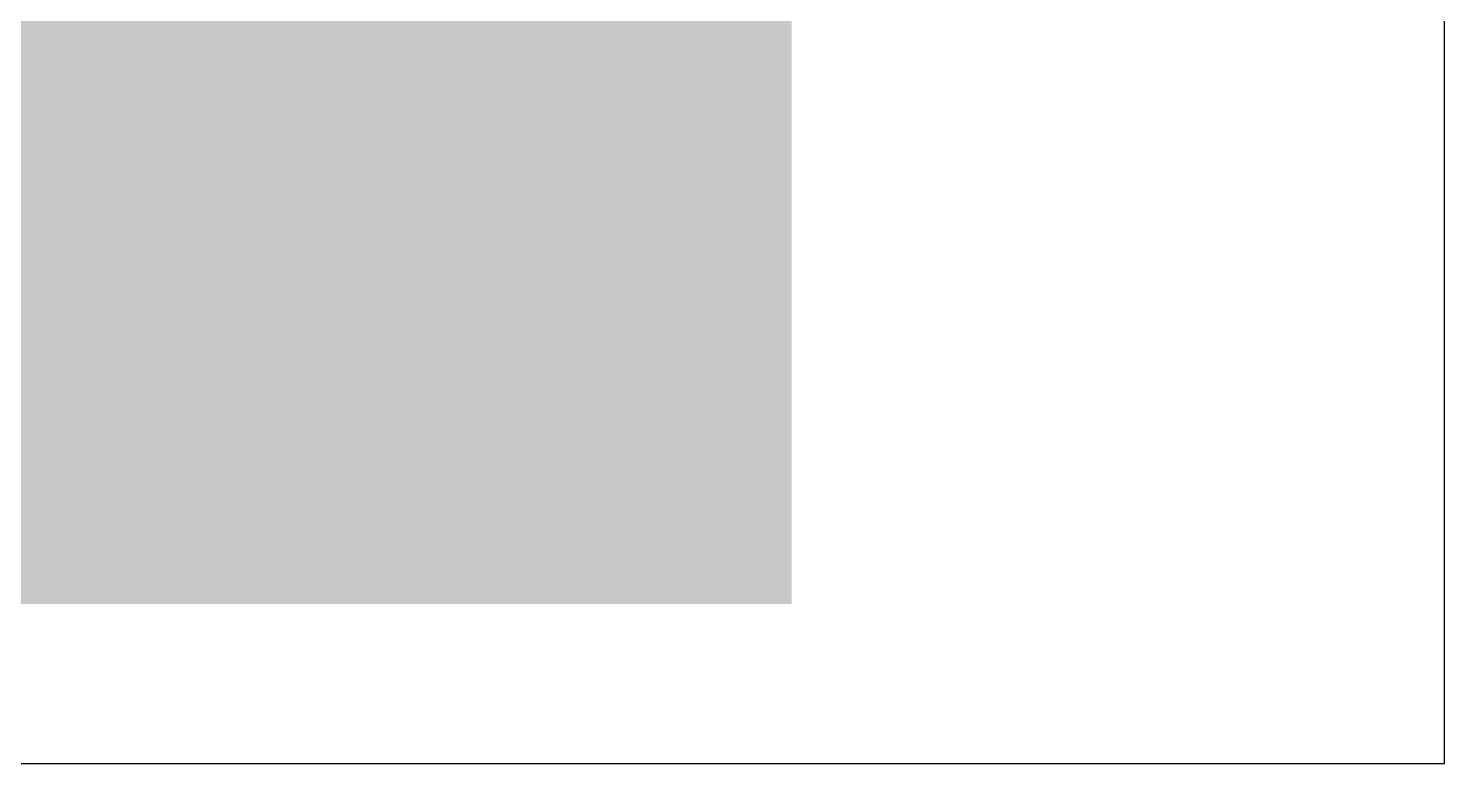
# Model space of a CAD drawing. Extents: x -975 to 21663, y -7650 to 8050.
# Drawn here: x 15271 to 19574, y -7650 to -5417 of the extents above; entities that cross this region are included whole.
import ezdxf

# ---------------------------------------------------------------- set-up
doc = ezdxf.new("R2010")
doc.units = 0
for name, color, linetype in [('boundary', 7, 'CONTINUOUS'), ('qrcode_black', 250, 'CONTINUOUS'), ('qrcode_white', 7, 'CONTINUOUS')]:
    doc.layers.add(name, color=color, linetype=linetype)

msp = doc.modelspace()

# ---------------------------------------------------------------- linework, layer by layer
at = {"layer": 'boundary'}
for p, q in [((19574, -7650), (19574, 8050)), ((11725, -7650), (19574, -7650))]:
    msp.add_line(p, q, dxfattribs=at)
at = {"layer": 'qrcode_black'}
for points in [[(15223.6, -5366.5), (15318.2, -5366.5), (15223.6, -5461.1), (15318.2, -5461.1)], [(15412.9, -5366.5), (15507.5, -5366.5), (15412.9, -5461.1), (15507.5, -5461.1)], [(15507.5, -5366.5), (15602.2, -5366.5), (15507.5, -5461.1), (15602.2, -5461.1)], [(15602.2, -5366.5), (15696.8, -5366.5), (15602.2, -5461.1), (15696.8, -5461.1)], [(15696.8, -5366.5), (15791.5, -5366.5), (15696.8, -5461.1), (15791.5, -5461.1)], [(15980.8, -5366.5), (16075.5, -5366.5), (15980.8, -5461.1), (16075.5, -5461.1)], [(16170.1, -5366.5), (16264.8, -5366.5), (16170.1, -5461.1), (16264.8, -5461.1)], [(16359.4, -5366.5), (16454.1, -5366.5), (16359.4, -5461.1), (16454.1, -5461.1)], [(16454.1, -5366.5), (16548.7, -5366.5), (16454.1, -5461.1), (16548.7, -5461.1)], [(16548.7, -5366.5), (16643.4, -5366.5), (16548.7, -5461.1), (16643.4, -5461.1)], [(16738, -5366.5), (16832.7, -5366.5), (16738, -5461.1), (16832.7, -5461.1)], [(16927.3, -5366.5), (17022, -5366.5), (16927.3, -5461.1), (17022, -5461.1)], [(17022, -5366.5), (17116.6, -5366.5), (17022, -5461.1), (17116.6, -5461.1)], [(15223.6, -5461.1), (15318.2, -5461.1), (15223.6, -5555.8), (15318.2, -5555.8)], [(15507.5, -5461.1), (15602.2, -5461.1), (15507.5, -5555.8), (15602.2, -5555.8)], [(15602.2, -5461.1), (15696.8, -5461.1), (15602.2, -5555.8), (15696.8, -5555.8)], [(15696.8, -5461.1), (15791.5, -5461.1), (15696.8, -5555.8), (15791.5, -5555.8)], [(15791.5, -5461.1), (15886.1, -5461.1), (15791.5, -5555.8), (15886.1, -5555.8)], [(15886.1, -5461.1), (15980.8, -5461.1), (15886.1, -5555.8), (15980.8, -5555.8)], [(15980.8, -5461.1), (16075.5, -5461.1), (15980.8, -5555.8), (16075.5, -5555.8)], [(16359.4, -5461.1), (16454.1, -5461.1), (16359.4, -5555.8), (16454.1, -5555.8)], [(16454.1, -5461.1), (16548.7, -5461.1), (16454.1, -5555.8), (16548.7, -5555.8)], [(16738, -5461.1), (16832.7, -5461.1), (16738, -5555.8), (16832.7, -5555.8)], [(16832.7, -5461.1), (16927.3, -5461.1), (16832.7, -5555.8), (16927.3, -5555.8)], [(16927.3, -5461.1), (17022, -5461.1), (16927.3, -5555.8), (17022, -5555.8)], [(15318.2, -5555.8), (15412.9, -5555.8), (15318.2, -5650.5), (15412.9, -5650.5)], [(15412.9, -5555.8), (15507.5, -5555.8), (15412.9, -5650.5), (15507.5, -5650.5)], [(15507.5, -5555.8), (15602.2, -5555.8), (15507.5, -5650.5), (15602.2, -5650.5)], [(15602.2, -5555.8), (15696.8, -5555.8), (15602.2, -5650.5), (15696.8, -5650.5)], [(15886.1, -5555.8), (15980.8, -5555.8), (15886.1, -5650.5), (15980.8, -5650.5)], [(15980.8, -5555.8), (16075.5, -5555.8), (15980.8, -5650.5), (16075.5, -5650.5)], [(16075.5, -5555.8), (16170.1, -5555.8), (16075.5, -5650.5), (16170.1, -5650.5)], [(16170.1, -5555.8), (16264.8, -5555.8), (16170.1, -5650.5), (16264.8, -5650.5)], [(16264.8, -5555.8), (16359.4, -5555.8), (16264.8, -5650.5), (16359.4, -5650.5)], [(16359.4, -5555.8), (16454.1, -5555.8), (16359.4, -5650.5), (16454.1, -5650.5)], [(16832.7, -5555.8), (16927.3, -5555.8), (16832.7, -5650.5), (16927.3, -5650.5)], [(15318.2, -5650.5), (15412.9, -5650.5), (15318.2, -5745.1), (15412.9, -5745.1)], [(15507.5, -5650.5), (15602.2, -5650.5), (15507.5, -5745.1), (15602.2, -5745.1)], [(15696.8, -5650.5), (15791.5, -5650.5), (15696.8, -5745.1), (15791.5, -5745.1)], [(15791.5, -5650.5), (15886.1, -5650.5), (15791.5, -5745.1), (15886.1, -5745.1)], [(16075.5, -5650.5), (16170.1, -5650.5), (16075.5, -5745.1), (16170.1, -5745.1)], [(16454.1, -5650.5), (16548.7, -5650.5), (16454.1, -5745.1), (16548.7, -5745.1)], [(16548.7, -5650.5), (16643.4, -5650.5), (16548.7, -5745.1), (16643.4, -5745.1)], [(16832.7, -5650.5), (16927.3, -5650.5), (16832.7, -5745.1), (16927.3, -5745.1)], [(16927.3, -5650.5), (17022, -5650.5), (16927.3, -5745.1), (17022, -5745.1)], [(17116.6, -5650.5), (17211.3, -5650.5), (17116.6, -5745.1), (17211.3, -5745.1)], [(15223.6, -5745.1), (15318.2, -5745.1), (15223.6, -5839.8), (15318.2, -5839.8)], [(15507.5, -5745.1), (15602.2, -5745.1), (15507.5, -5839.8), (15602.2, -5839.8)], [(15602.2, -5745.1), (15696.8, -5745.1), (15602.2, -5839.8), (15696.8, -5839.8)], [(15791.5, -5745.1), (15886.1, -5745.1), (15791.5, -5839.8), (15886.1, -5839.8)], [(15980.8, -5745.1), (16075.5, -5745.1), (15980.8, -5839.8), (16075.5, -5839.8)], [(16075.5, -5745.1), (16170.1, -5745.1), (16075.5, -5839.8), (16170.1, -5839.8)], [(16454.1, -5745.1), (16548.7, -5745.1), (16454.1, -5839.8), (16548.7, -5839.8)], [(16643.4, -5745.1), (16738, -5745.1), (16643.4, -5839.8), (16738, -5839.8)], [(16738, -5745.1), (16832.7, -5745.1), (16738, -5839.8), (16832.7, -5839.8)], [(16927.3, -5745.1), (17022, -5745.1), (16927.3, -5839.8), (17022, -5839.8)], [(17022, -5745.1), (17116.6, -5745.1), (17022, -5839.8), (17116.6, -5839.8)], [(15223.6, -5839.8), (15318.2, -5839.8), (15223.6, -5934.4), (15318.2, -5934.4)], [(15412.9, -5839.8), (15507.5, -5839.8), (15412.9, -5934.4), (15507.5, -5934.4)], [(15507.5, -5839.8), (15602.2, -5839.8), (15507.5, -5934.4), (15602.2, -5934.4)], [(15791.5, -5839.8), (15886.1, -5839.8), (15791.5, -5934.4), (15886.1, -5934.4)], [(16075.5, -5839.8), (16170.1, -5839.8), (16075.5, -5934.4), (16170.1, -5934.4)], [(16170.1, -5839.8), (16264.8, -5839.8), (16170.1, -5934.4), (16264.8, -5934.4)], [(16359.4, -5839.8), (16454.1, -5839.8), (16359.4, -5934.4), (16454.1, -5934.4)], [(16454.1, -5839.8), (16548.7, -5839.8), (16454.1, -5934.4), (16548.7, -5934.4)], [(16643.4, -5839.8), (16738, -5839.8), (16643.4, -5934.4), (16738, -5934.4)], [(16927.3, -5839.8), (17022, -5839.8), (16927.3, -5934.4), (17022, -5934.4)], [(15223.6, -5934.4), (15318.2, -5934.4), (15223.6, -6029.1), (15318.2, -6029.1)], [(15318.2, -5934.4), (15412.9, -5934.4), (15318.2, -6029.1), (15412.9, -6029.1)], [(15507.5, -5934.4), (15602.2, -5934.4), (15507.5, -6029.1), (15602.2, -6029.1)], [(16264.8, -5934.4), (16359.4, -5934.4), (16264.8, -6029.1), (16359.4, -6029.1)], [(16359.4, -5934.4), (16454.1, -5934.4), (16359.4, -6029.1), (16454.1, -6029.1)], [(16454.1, -5934.4), (16548.7, -5934.4), (16454.1, -6029.1), (16548.7, -6029.1)], [(16548.7, -5934.4), (16643.4, -5934.4), (16548.7, -6029.1), (16643.4, -6029.1)], [(16643.4, -5934.4), (16738, -5934.4), (16643.4, -6029.1), (16738, -6029.1)], [(16738, -5934.4), (16832.7, -5934.4), (16738, -6029.1), (16832.7, -6029.1)], [(16927.3, -5934.4), (17022, -5934.4), (16927.3, -6029.1), (17022, -6029.1)], [(17022, -5934.4), (17116.6, -5934.4), (17022, -6029.1), (17116.6, -6029.1)], [(17116.6, -5934.4), (17211.3, -5934.4), (17116.6, -6029.1), (17211.3, -6029.1)], [(15318.2, -6029.1), (15412.9, -6029.1), (15318.2, -6123.7), (15412.9, -6123.7)], [(15507.5, -6029.1), (15602.2, -6029.1), (15507.5, -6123.7), (15602.2, -6123.7)], [(15602.2, -6029.1), (15696.8, -6029.1), (15602.2, -6123.7), (15696.8, -6123.7)], [(15791.5, -6029.1), (15886.1, -6029.1), (15791.5, -6123.7), (15886.1, -6123.7)], [(15886.1, -6029.1), (15980.8, -6029.1), (15886.1, -6123.7), (15980.8, -6123.7)], [(15980.8, -6029.1), (16075.5, -6029.1), (15980.8, -6123.7), (16075.5, -6123.7)], [(16075.5, -6029.1), (16170.1, -6029.1), (16075.5, -6123.7), (16170.1, -6123.7)], [(16264.8, -6029.1), (16359.4, -6029.1), (16264.8, -6123.7), (16359.4, -6123.7)], [(16359.4, -6029.1), (16454.1, -6029.1), (16359.4, -6123.7), (16454.1, -6123.7)], [(16738, -6029.1), (16832.7, -6029.1), (16738, -6123.7), (16832.7, -6123.7)], [(16927.3, -6029.1), (17022, -6029.1), (16927.3, -6123.7), (17022, -6123.7)], [(17022, -6029.1), (17116.6, -6029.1), (17022, -6123.7), (17116.6, -6123.7)], [(15223.6, -6123.7), (15318.2, -6123.7), (15223.6, -6218.4), (15318.2, -6218.4)], [(15318.2, -6123.7), (15412.9, -6123.7), (15318.2, -6218.4), (15412.9, -6218.4)], [(15507.5, -6123.7), (15602.2, -6123.7), (15507.5, -6218.4), (15602.2, -6218.4)], [(15602.2, -6123.7), (15696.8, -6123.7), (15602.2, -6218.4), (15696.8, -6218.4)], [(15791.5, -6123.7), (15886.1, -6123.7), (15791.5, -6218.4), (15886.1, -6218.4)], [(15980.8, -6123.7), (16075.5, -6123.7), (15980.8, -6218.4), (16075.5, -6218.4)], [(16075.5, -6123.7), (16170.1, -6123.7), (16075.5, -6218.4), (16170.1, -6218.4)], [(16264.8, -6123.7), (16359.4, -6123.7), (16264.8, -6218.4), (16359.4, -6218.4)], [(16359.4, -6123.7), (16454.1, -6123.7), (16359.4, -6218.4), (16454.1, -6218.4)], [(16548.7, -6123.7), (16643.4, -6123.7), (16548.7, -6218.4), (16643.4, -6218.4)], [(16738, -6123.7), (16832.7, -6123.7), (16738, -6218.4), (16832.7, -6218.4)], [(16927.3, -6123.7), (17022, -6123.7), (16927.3, -6218.4), (17022, -6218.4)], [(17022, -6123.7), (17116.6, -6123.7), (17022, -6218.4), (17116.6, -6218.4)], [(15223.6, -6218.4), (15318.2, -6218.4), (15223.6, -6313), (15318.2, -6313)], [(15318.2, -6218.4), (15412.9, -6218.4), (15318.2, -6313), (15412.9, -6313)], [(15412.9, -6218.4), (15507.5, -6218.4), (15412.9, -6313), (15507.5, -6313)], [(15602.2, -6218.4), (15696.8, -6218.4), (15602.2, -6313), (15696.8, -6313)], [(15886.1, -6218.4), (15980.8, -6218.4), (15886.1, -6313), (15980.8, -6313)], [(16075.5, -6218.4), (16170.1, -6218.4), (16075.5, -6313), (16170.1, -6313)], [(16170.1, -6218.4), (16264.8, -6218.4), (16170.1, -6313), (16264.8, -6313)], [(16264.8, -6218.4), (16359.4, -6218.4), (16264.8, -6313), (16359.4, -6313)], [(16359.4, -6218.4), (16454.1, -6218.4), (16359.4, -6313), (16454.1, -6313)], [(16738, -6218.4), (16832.7, -6218.4), (16738, -6313), (16832.7, -6313)], [(16927.3, -6218.4), (17022, -6218.4), (16927.3, -6313), (17022, -6313)], [(15223.6, -6313), (15318.2, -6313), (15223.6, -6407.7), (15318.2, -6407.7)], [(15318.2, -6313), (15412.9, -6313), (15318.2, -6407.7), (15412.9, -6407.7)], [(15507.5, -6313), (15602.2, -6313), (15507.5, -6407.7), (15602.2, -6407.7)], [(15791.5, -6313), (15886.1, -6313), (15791.5, -6407.7), (15886.1, -6407.7)], [(16075.5, -6313), (16170.1, -6313), (16075.5, -6407.7), (16170.1, -6407.7)], [(16359.4, -6313), (16454.1, -6313), (16359.4, -6407.7), (16454.1, -6407.7)], [(16454.1, -6313), (16548.7, -6313), (16454.1, -6407.7), (16548.7, -6407.7)], [(16548.7, -6313), (16643.4, -6313), (16548.7, -6407.7), (16643.4, -6407.7)], [(16643.4, -6313), (16738, -6313), (16643.4, -6407.7), (16738, -6407.7)], [(16738, -6313), (16832.7, -6313), (16738, -6407.7), (16832.7, -6407.7)], [(16832.7, -6313), (16927.3, -6313), (16832.7, -6407.7), (16927.3, -6407.7)], [(15318.2, -6407.7), (15412.9, -6407.7), (15318.2, -6502.3), (15412.9, -6502.3)], [(15412.9, -6407.7), (15507.5, -6407.7), (15412.9, -6502.3), (15507.5, -6502.3)], [(15507.5, -6407.7), (15602.2, -6407.7), (15507.5, -6502.3), (15602.2, -6502.3)], [(15602.2, -6407.7), (15696.8, -6407.7), (15602.2, -6502.3), (15696.8, -6502.3)], [(15696.8, -6407.7), (15791.5, -6407.7), (15696.8, -6502.3), (15791.5, -6502.3)], [(15980.8, -6407.7), (16075.5, -6407.7), (15980.8, -6502.3), (16075.5, -6502.3)], [(16170.1, -6407.7), (16264.8, -6407.7), (16170.1, -6502.3), (16264.8, -6502.3)], [(16264.8, -6407.7), (16359.4, -6407.7), (16264.8, -6502.3), (16359.4, -6502.3)], [(16359.4, -6407.7), (16454.1, -6407.7), (16359.4, -6502.3), (16454.1, -6502.3)], [(16454.1, -6407.7), (16548.7, -6407.7), (16454.1, -6502.3), (16548.7, -6502.3)], [(16643.4, -6407.7), (16738, -6407.7), (16643.4, -6502.3), (16738, -6502.3)], [(16738, -6407.7), (16832.7, -6407.7), (16738, -6502.3), (16832.7, -6502.3)], [(17022, -6407.7), (17116.6, -6407.7), (17022, -6502.3), (17116.6, -6502.3)], [(15318.2, -6502.3), (15412.9, -6502.3), (15318.2, -6597), (15412.9, -6597)], [(15791.5, -6502.3), (15886.1, -6502.3), (15791.5, -6597), (15886.1, -6597)], [(15886.1, -6502.3), (15980.8, -6502.3), (15886.1, -6597), (15980.8, -6597)], [(16170.1, -6502.3), (16264.8, -6502.3), (16170.1, -6597), (16264.8, -6597)], [(16548.7, -6502.3), (16643.4, -6502.3), (16548.7, -6597), (16643.4, -6597)], [(16643.4, -6502.3), (16738, -6502.3), (16643.4, -6597), (16738, -6597)], [(16927.3, -6502.3), (17022, -6502.3), (16927.3, -6597), (17022, -6597)], [(15223.6, -6597), (15318.2, -6597), (15223.6, -6691.6), (15318.2, -6691.6)], [(15318.2, -6597), (15412.9, -6597), (15318.2, -6691.6), (15412.9, -6691.6)], [(15602.2, -6597), (15696.8, -6597), (15602.2, -6691.6), (15696.8, -6691.6)], [(15791.5, -6597), (15886.1, -6597), (15791.5, -6691.6), (15886.1, -6691.6)], [(15886.1, -6597), (15980.8, -6597), (15886.1, -6691.6), (15980.8, -6691.6)], [(15980.8, -6597), (16075.5, -6597), (15980.8, -6691.6), (16075.5, -6691.6)], [(16075.5, -6597), (16170.1, -6597), (16075.5, -6691.6), (16170.1, -6691.6)], [(16264.8, -6597), (16359.4, -6597), (16264.8, -6691.6), (16359.4, -6691.6)], [(16548.7, -6597), (16643.4, -6597), (16548.7, -6691.6), (16643.4, -6691.6)], [(16643.4, -6597), (16738, -6597), (16643.4, -6691.6), (16738, -6691.6)], [(16738, -6597), (16832.7, -6597), (16738, -6691.6), (16832.7, -6691.6)], [(16832.7, -6597), (16927.3, -6597), (16832.7, -6691.6), (16927.3, -6691.6)], [(16927.3, -6597), (17022, -6597), (16927.3, -6691.6), (17022, -6691.6)], [(15318.2, -6691.6), (15412.9, -6691.6), (15318.2, -6786.3), (15412.9, -6786.3)], [(15412.9, -6691.6), (15507.5, -6691.6), (15412.9, -6786.3), (15507.5, -6786.3)], [(15602.2, -6691.6), (15696.8, -6691.6), (15602.2, -6786.3), (15696.8, -6786.3)], [(15886.1, -6691.6), (15980.8, -6691.6), (15886.1, -6786.3), (15980.8, -6786.3)], [(16170.1, -6691.6), (16264.8, -6691.6), (16170.1, -6786.3), (16264.8, -6786.3)], [(16264.8, -6691.6), (16359.4, -6691.6), (16264.8, -6786.3), (16359.4, -6786.3)], [(16359.4, -6691.6), (16454.1, -6691.6), (16359.4, -6786.3), (16454.1, -6786.3)], [(16454.1, -6691.6), (16548.7, -6691.6), (16454.1, -6786.3), (16548.7, -6786.3)], [(16643.4, -6691.6), (16738, -6691.6), (16643.4, -6786.3), (16738, -6786.3)], [(16738, -6691.6), (16832.7, -6691.6), (16738, -6786.3), (16832.7, -6786.3)], [(16832.7, -6691.6), (16927.3, -6691.6), (16832.7, -6786.3), (16927.3, -6786.3)], [(17022, -6691.6), (17116.6, -6691.6), (17022, -6786.3), (17116.6, -6786.3)]]:
    msp.add_solid(points, dxfattribs=at)
at = {"layer": 'qrcode_white'}
for points in [[(15318.2, -5366.5), (15412.9, -5366.5), (15318.2, -5461.1), (15412.9, -5461.1)], [(15791.5, -5366.5), (15886.1, -5366.5), (15791.5, -5461.1), (15886.1, -5461.1)], [(15886.1, -5366.5), (15980.8, -5366.5), (15886.1, -5461.1), (15980.8, -5461.1)], [(16075.5, -5366.5), (16170.1, -5366.5), (16075.5, -5461.1), (16170.1, -5461.1)], [(16264.8, -5366.5), (16359.4, -5366.5), (16264.8, -5461.1), (16359.4, -5461.1)], [(16643.4, -5366.5), (16738, -5366.5), (16643.4, -5461.1), (16738, -5461.1)], [(16832.7, -5366.5), (16927.3, -5366.5), (16832.7, -5461.1), (16927.3, -5461.1)], [(17116.6, -5366.5), (17211.3, -5366.5), (17116.6, -5461.1), (17211.3, -5461.1)], [(17211.3, -5366.5), (17305.9, -5366.5), (17211.3, -5461.1), (17305.9, -5461.1)], [(17305.9, -5366.5), (17400.6, -5366.5), (17305.9, -5461.1), (17400.6, -5461.1)], [(17400.6, -5366.5), (17495.2, -5366.5), (17400.6, -5461.1), (17495.2, -5461.1)], [(17495.2, -5366.5), (17589.9, -5366.5), (17495.2, -5461.1), (17589.9, -5461.1)], [(15318.2, -5461.1), (15412.9, -5461.1), (15318.2, -5555.8), (15412.9, -5555.8)], [(15412.9, -5461.1), (15507.5, -5461.1), (15412.9, -5555.8), (15507.5, -5555.8)], [(16075.5, -5461.1), (16170.1, -5461.1), (16075.5, -5555.8), (16170.1, -5555.8)], [(16170.1, -5461.1), (16264.8, -5461.1), (16170.1, -5555.8), (16264.8, -5555.8)], [(16264.8, -5461.1), (16359.4, -5461.1), (16264.8, -5555.8), (16359.4, -5555.8)], [(16548.7, -5461.1), (16643.4, -5461.1), (16548.7, -5555.8), (16643.4, -5555.8)], [(16643.4, -5461.1), (16738, -5461.1), (16643.4, -5555.8), (16738, -5555.8)], [(17022, -5461.1), (17116.6, -5461.1), (17022, -5555.8), (17116.6, -5555.8)], [(17116.6, -5461.1), (17211.3, -5461.1), (17116.6, -5555.8), (17211.3, -5555.8)], [(17211.3, -5461.1), (17305.9, -5461.1), (17211.3, -5555.8), (17305.9, -5555.8)], [(17305.9, -5461.1), (17400.6, -5461.1), (17305.9, -5555.8), (17400.6, -5555.8)], [(17400.6, -5461.1), (17495.2, -5461.1), (17400.6, -5555.8), (17495.2, -5555.8)], [(17495.2, -5461.1), (17589.9, -5461.1), (17495.2, -5555.8), (17589.9, -5555.8)], [(15223.6, -5555.8), (15318.2, -5555.8), (15223.6, -5650.5), (15318.2, -5650.5)], [(15696.8, -5555.8), (15791.5, -5555.8), (15696.8, -5650.5), (15791.5, -5650.5)], [(15791.5, -5555.8), (15886.1, -5555.8), (15791.5, -5650.5), (15886.1, -5650.5)], [(16454.1, -5555.8), (16548.7, -5555.8), (16454.1, -5650.5), (16548.7, -5650.5)], [(16548.7, -5555.8), (16643.4, -5555.8), (16548.7, -5650.5), (16643.4, -5650.5)], [(16643.4, -5555.8), (16738, -5555.8), (16643.4, -5650.5), (16738, -5650.5)], [(16738, -5555.8), (16832.7, -5555.8), (16738, -5650.5), (16832.7, -5650.5)], [(16927.3, -5555.8), (17022, -5555.8), (16927.3, -5650.5), (17022, -5650.5)], [(17022, -5555.8), (17116.6, -5555.8), (17022, -5650.5), (17116.6, -5650.5)], [(17116.6, -5555.8), (17211.3, -5555.8), (17116.6, -5650.5), (17211.3, -5650.5)], [(17211.3, -5555.8), (17305.9, -5555.8), (17211.3, -5650.5), (17305.9, -5650.5)], [(17305.9, -5555.8), (17400.6, -5555.8), (17305.9, -5650.5), (17400.6, -5650.5)], [(17400.6, -5555.8), (17495.2, -5555.8), (17400.6, -5650.5), (17495.2, -5650.5)], [(17495.2, -5555.8), (17589.9, -5555.8), (17495.2, -5650.5), (17589.9, -5650.5)], [(15223.6, -5650.5), (15318.2, -5650.5), (15223.6, -5745.1), (15318.2, -5745.1)], [(15412.9, -5650.5), (15507.5, -5650.5), (15412.9, -5745.1), (15507.5, -5745.1)], [(15602.2, -5650.5), (15696.8, -5650.5), (15602.2, -5745.1), (15696.8, -5745.1)], [(15886.1, -5650.5), (15980.8, -5650.5), (15886.1, -5745.1), (15980.8, -5745.1)], [(15980.8, -5650.5), (16075.5, -5650.5), (15980.8, -5745.1), (16075.5, -5745.1)], [(16170.1, -5650.5), (16264.8, -5650.5), (16170.1, -5745.1), (16264.8, -5745.1)], [(16264.8, -5650.5), (16359.4, -5650.5), (16264.8, -5745.1), (16359.4, -5745.1)], [(16359.4, -5650.5), (16454.1, -5650.5), (16359.4, -5745.1), (16454.1, -5745.1)], [(16643.4, -5650.5), (16738, -5650.5), (16643.4, -5745.1), (16738, -5745.1)], [(16738, -5650.5), (16832.7, -5650.5), (16738, -5745.1), (16832.7, -5745.1)], [(17022, -5650.5), (17116.6, -5650.5), (17022, -5745.1), (17116.6, -5745.1)], [(17211.3, -5650.5), (17305.9, -5650.5), (17211.3, -5745.1), (17305.9, -5745.1)], [(17305.9, -5650.5), (17400.6, -5650.5), (17305.9, -5745.1), (17400.6, -5745.1)], [(17400.6, -5650.5), (17495.2, -5650.5), (17400.6, -5745.1), (17495.2, -5745.1)], [(17495.2, -5650.5), (17589.9, -5650.5), (17495.2, -5745.1), (17589.9, -5745.1)], [(15318.2, -5745.1), (15412.9, -5745.1), (15318.2, -5839.8), (15412.9, -5839.8)], [(15412.9, -5745.1), (15507.5, -5745.1), (15412.9, -5839.8), (15507.5, -5839.8)], [(15696.8, -5745.1), (15791.5, -5745.1), (15696.8, -5839.8), (15791.5, -5839.8)], [(15886.1, -5745.1), (15980.8, -5745.1), (15886.1, -5839.8), (15980.8, -5839.8)], [(16170.1, -5745.1), (16264.8, -5745.1), (16170.1, -5839.8), (16264.8, -5839.8)], [(16264.8, -5745.1), (16359.4, -5745.1), (16264.8, -5839.8), (16359.4, -5839.8)], [(16359.4, -5745.1), (16454.1, -5745.1), (16359.4, -5839.8), (16454.1, -5839.8)], [(16548.7, -5745.1), (16643.4, -5745.1), (16548.7, -5839.8), (16643.4, -5839.8)], [(16832.7, -5745.1), (16927.3, -5745.1), (16832.7, -5839.8), (16927.3, -5839.8)], [(17116.6, -5745.1), (17211.3, -5745.1), (17116.6, -5839.8), (17211.3, -5839.8)], [(17211.3, -5745.1), (17305.9, -5745.1), (17211.3, -5839.8), (17305.9, -5839.8)], [(17305.9, -5745.1), (17400.6, -5745.1), (17305.9, -5839.8), (17400.6, -5839.8)], [(17400.6, -5745.1), (17495.2, -5745.1), (17400.6, -5839.8), (17495.2, -5839.8)], [(17495.2, -5745.1), (17589.9, -5745.1), (17495.2, -5839.8), (17589.9, -5839.8)], [(15318.2, -5839.8), (15412.9, -5839.8), (15318.2, -5934.4), (15412.9, -5934.4)], [(15602.2, -5839.8), (15696.8, -5839.8), (15602.2, -5934.4), (15696.8, -5934.4)], [(15696.8, -5839.8), (15791.5, -5839.8), (15696.8, -5934.4), (15791.5, -5934.4)], [(15886.1, -5839.8), (15980.8, -5839.8), (15886.1, -5934.4), (15980.8, -5934.4)], [(15980.8, -5839.8), (16075.5, -5839.8), (15980.8, -5934.4), (16075.5, -5934.4)], [(16264.8, -5839.8), (16359.4, -5839.8), (16264.8, -5934.4), (16359.4, -5934.4)], [(16548.7, -5839.8), (16643.4, -5839.8), (16548.7, -5934.4), (16643.4, -5934.4)], [(16738, -5839.8), (16832.7, -5839.8), (16738, -5934.4), (16832.7, -5934.4)], [(16832.7, -5839.8), (16927.3, -5839.8), (16832.7, -5934.4), (16927.3, -5934.4)], [(17022, -5839.8), (17116.6, -5839.8), (17022, -5934.4), (17116.6, -5934.4)], [(17116.6, -5839.8), (17211.3, -5839.8), (17116.6, -5934.4), (17211.3, -5934.4)], [(17211.3, -5839.8), (17305.9, -5839.8), (17211.3, -5934.4), (17305.9, -5934.4)], [(17305.9, -5839.8), (17400.6, -5839.8), (17305.9, -5934.4), (17400.6, -5934.4)], [(17400.6, -5839.8), (17495.2, -5839.8), (17400.6, -5934.4), (17495.2, -5934.4)], [(17495.2, -5839.8), (17589.9, -5839.8), (17495.2, -5934.4), (17589.9, -5934.4)], [(15412.9, -5934.4), (15507.5, -5934.4), (15412.9, -6029.1), (15507.5, -6029.1)], [(15602.2, -5934.4), (15696.8, -5934.4), (15602.2, -6029.1), (15696.8, -6029.1)], [(15696.8, -5934.4), (15791.5, -5934.4), (15696.8, -6029.1), (15791.5, -6029.1)], [(15791.5, -5934.4), (15886.1, -5934.4), (15791.5, -6029.1), (15886.1, -6029.1)], [(15886.1, -5934.4), (15980.8, -5934.4), (15886.1, -6029.1), (15980.8, -6029.1)], [(15980.8, -5934.4), (16075.5, -5934.4), (15980.8, -6029.1), (16075.5, -6029.1)], [(16075.5, -5934.4), (16170.1, -5934.4), (16075.5, -6029.1), (16170.1, -6029.1)], [(16170.1, -5934.4), (16264.8, -5934.4), (16170.1, -6029.1), (16264.8, -6029.1)], [(16832.7, -5934.4), (16927.3, -5934.4), (16832.7, -6029.1), (16927.3, -6029.1)], [(17211.3, -5934.4), (17305.9, -5934.4), (17211.3, -6029.1), (17305.9, -6029.1)], [(17305.9, -5934.4), (17400.6, -5934.4), (17305.9, -6029.1), (17400.6, -6029.1)], [(17400.6, -5934.4), (17495.2, -5934.4), (17400.6, -6029.1), (17495.2, -6029.1)], [(17495.2, -5934.4), (17589.9, -5934.4), (17495.2, -6029.1), (17589.9, -6029.1)], [(15223.6, -6029.1), (15318.2, -6029.1), (15223.6, -6123.7), (15318.2, -6123.7)], [(15412.9, -6029.1), (15507.5, -6029.1), (15412.9, -6123.7), (15507.5, -6123.7)], [(15696.8, -6029.1), (15791.5, -6029.1), (15696.8, -6123.7), (15791.5, -6123.7)], [(16170.1, -6029.1), (16264.8, -6029.1), (16170.1, -6123.7), (16264.8, -6123.7)], [(16454.1, -6029.1), (16548.7, -6029.1), (16454.1, -6123.7), (16548.7, -6123.7)], [(16548.7, -6029.1), (16643.4, -6029.1), (16548.7, -6123.7), (16643.4, -6123.7)], [(16643.4, -6029.1), (16738, -6029.1), (16643.4, -6123.7), (16738, -6123.7)], [(16832.7, -6029.1), (16927.3, -6029.1), (16832.7, -6123.7), (16927.3, -6123.7)], [(17116.6, -6029.1), (17211.3, -6029.1), (17116.6, -6123.7), (17211.3, -6123.7)], [(17211.3, -6029.1), (17305.9, -6029.1), (17211.3, -6123.7), (17305.9, -6123.7)], [(17305.9, -6029.1), (17400.6, -6029.1), (17305.9, -6123.7), (17400.6, -6123.7)], [(17400.6, -6029.1), (17495.2, -6029.1), (17400.6, -6123.7), (17495.2, -6123.7)], [(17495.2, -6029.1), (17589.9, -6029.1), (17495.2, -6123.7), (17589.9, -6123.7)], [(15412.9, -6123.7), (15507.5, -6123.7), (15412.9, -6218.4), (15507.5, -6218.4)], [(15696.8, -6123.7), (15791.5, -6123.7), (15696.8, -6218.4), (15791.5, -6218.4)], [(15886.1, -6123.7), (15980.8, -6123.7), (15886.1, -6218.4), (15980.8, -6218.4)], [(16170.1, -6123.7), (16264.8, -6123.7), (16170.1, -6218.4), (16264.8, -6218.4)], [(16454.1, -6123.7), (16548.7, -6123.7), (16454.1, -6218.4), (16548.7, -6218.4)], [(16643.4, -6123.7), (16738, -6123.7), (16643.4, -6218.4), (16738, -6218.4)], [(16832.7, -6123.7), (16927.3, -6123.7), (16832.7, -6218.4), (16927.3, -6218.4)], [(17116.6, -6123.7), (17211.3, -6123.7), (17116.6, -6218.4), (17211.3, -6218.4)], [(17211.3, -6123.7), (17305.9, -6123.7), (17211.3, -6218.4), (17305.9, -6218.4)], [(17305.9, -6123.7), (17400.6, -6123.7), (17305.9, -6218.4), (17400.6, -6218.4)], [(17400.6, -6123.7), (17495.2, -6123.7), (17400.6, -6218.4), (17495.2, -6218.4)], [(17495.2, -6123.7), (17589.9, -6123.7), (17495.2, -6218.4), (17589.9, -6218.4)], [(15507.5, -6218.4), (15602.2, -6218.4), (15507.5, -6313), (15602.2, -6313)], [(15696.8, -6218.4), (15791.5, -6218.4), (15696.8, -6313), (15791.5, -6313)], [(15791.5, -6218.4), (15886.1, -6218.4), (15791.5, -6313), (15886.1, -6313)], [(15980.8, -6218.4), (16075.5, -6218.4), (15980.8, -6313), (16075.5, -6313)], [(16454.1, -6218.4), (16548.7, -6218.4), (16454.1, -6313), (16548.7, -6313)], [(16548.7, -6218.4), (16643.4, -6218.4), (16548.7, -6313), (16643.4, -6313)], [(16643.4, -6218.4), (16738, -6218.4), (16643.4, -6313), (16738, -6313)], [(16832.7, -6218.4), (16927.3, -6218.4), (16832.7, -6313), (16927.3, -6313)], [(17022, -6218.4), (17116.6, -6218.4), (17022, -6313), (17116.6, -6313)], [(17116.6, -6218.4), (17211.3, -6218.4), (17116.6, -6313), (17211.3, -6313)], [(17211.3, -6218.4), (17305.9, -6218.4), (17211.3, -6313), (17305.9, -6313)], [(17305.9, -6218.4), (17400.6, -6218.4), (17305.9, -6313), (17400.6, -6313)], [(17400.6, -6218.4), (17495.2, -6218.4), (17400.6, -6313), (17495.2, -6313)], [(17495.2, -6218.4), (17589.9, -6218.4), (17495.2, -6313), (17589.9, -6313)], [(15412.9, -6313), (15507.5, -6313), (15412.9, -6407.7), (15507.5, -6407.7)], [(15602.2, -6313), (15696.8, -6313), (15602.2, -6407.7), (15696.8, -6407.7)], [(15696.8, -6313), (15791.5, -6313), (15696.8, -6407.7), (15791.5, -6407.7)], [(15886.1, -6313), (15980.8, -6313), (15886.1, -6407.7), (15980.8, -6407.7)], [(15980.8, -6313), (16075.5, -6313), (15980.8, -6407.7), (16075.5, -6407.7)], [(16170.1, -6313), (16264.8, -6313), (16170.1, -6407.7), (16264.8, -6407.7)], [(16264.8, -6313), (16359.4, -6313), (16264.8, -6407.7), (16359.4, -6407.7)], [(16927.3, -6313), (17022, -6313), (16927.3, -6407.7), (17022, -6407.7)], [(17022, -6313), (17116.6, -6313), (17022, -6407.7), (17116.6, -6407.7)], [(17116.6, -6313), (17211.3, -6313), (17116.6, -6407.7), (17211.3, -6407.7)], [(17211.3, -6313), (17305.9, -6313), (17211.3, -6407.7), (17305.9, -6407.7)], [(17305.9, -6313), (17400.6, -6313), (17305.9, -6407.7), (17400.6, -6407.7)], [(17400.6, -6313), (17495.2, -6313), (17400.6, -6407.7), (17495.2, -6407.7)], [(17495.2, -6313), (17589.9, -6313), (17495.2, -6407.7), (17589.9, -6407.7)], [(15223.6, -6407.7), (15318.2, -6407.7), (15223.6, -6502.3), (15318.2, -6502.3)], [(15791.5, -6407.7), (15886.1, -6407.7), (15791.5, -6502.3), (15886.1, -6502.3)], [(15886.1, -6407.7), (15980.8, -6407.7), (15886.1, -6502.3), (15980.8, -6502.3)], [(16075.5, -6407.7), (16170.1, -6407.7), (16075.5, -6502.3), (16170.1, -6502.3)], [(16548.7, -6407.7), (16643.4, -6407.7), (16548.7, -6502.3), (16643.4, -6502.3)], [(16832.7, -6407.7), (16927.3, -6407.7), (16832.7, -6502.3), (16927.3, -6502.3)], [(16927.3, -6407.7), (17022, -6407.7), (16927.3, -6502.3), (17022, -6502.3)], [(17116.6, -6407.7), (17211.3, -6407.7), (17116.6, -6502.3), (17211.3, -6502.3)], [(17211.3, -6407.7), (17305.9, -6407.7), (17211.3, -6502.3), (17305.9, -6502.3)], [(17305.9, -6407.7), (17400.6, -6407.7), (17305.9, -6502.3), (17400.6, -6502.3)], [(17400.6, -6407.7), (17495.2, -6407.7), (17400.6, -6502.3), (17495.2, -6502.3)], [(17495.2, -6407.7), (17589.9, -6407.7), (17495.2, -6502.3), (17589.9, -6502.3)], [(15223.6, -6502.3), (15318.2, -6502.3), (15223.6, -6597), (15318.2, -6597)], [(15412.9, -6502.3), (15507.5, -6502.3), (15412.9, -6597), (15507.5, -6597)], [(15507.5, -6502.3), (15602.2, -6502.3), (15507.5, -6597), (15602.2, -6597)], [(15602.2, -6502.3), (15696.8, -6502.3), (15602.2, -6597), (15696.8, -6597)], [(15696.8, -6502.3), (15791.5, -6502.3), (15696.8, -6597), (15791.5, -6597)], [(15980.8, -6502.3), (16075.5, -6502.3), (15980.8, -6597), (16075.5, -6597)], [(16075.5, -6502.3), (16170.1, -6502.3), (16075.5, -6597), (16170.1, -6597)], [(16264.8, -6502.3), (16359.4, -6502.3), (16264.8, -6597), (16359.4, -6597)], [(16359.4, -6502.3), (16454.1, -6502.3), (16359.4, -6597), (16454.1, -6597)], [(16454.1, -6502.3), (16548.7, -6502.3), (16454.1, -6597), (16548.7, -6597)], [(16738, -6502.3), (16832.7, -6502.3), (16738, -6597), (16832.7, -6597)], [(16832.7, -6502.3), (16927.3, -6502.3), (16832.7, -6597), (16927.3, -6597)], [(17022, -6502.3), (17116.6, -6502.3), (17022, -6597), (17116.6, -6597)], [(17116.6, -6502.3), (17211.3, -6502.3), (17116.6, -6597), (17211.3, -6597)], [(17211.3, -6502.3), (17305.9, -6502.3), (17211.3, -6597), (17305.9, -6597)], [(17305.9, -6502.3), (17400.6, -6502.3), (17305.9, -6597), (17400.6, -6597)], [(17400.6, -6502.3), (17495.2, -6502.3), (17400.6, -6597), (17495.2, -6597)], [(17495.2, -6502.3), (17589.9, -6502.3), (17495.2, -6597), (17589.9, -6597)], [(15412.9, -6597), (15507.5, -6597), (15412.9, -6691.6), (15507.5, -6691.6)], [(15507.5, -6597), (15602.2, -6597), (15507.5, -6691.6), (15602.2, -6691.6)], [(15696.8, -6597), (15791.5, -6597), (15696.8, -6691.6), (15791.5, -6691.6)], [(16170.1, -6597), (16264.8, -6597), (16170.1, -6691.6), (16264.8, -6691.6)], [(16359.4, -6597), (16454.1, -6597), (16359.4, -6691.6), (16454.1, -6691.6)], [(16454.1, -6597), (16548.7, -6597), (16454.1, -6691.6), (16548.7, -6691.6)], [(17022, -6597), (17116.6, -6597), (17022, -6691.6), (17116.6, -6691.6)], [(17116.6, -6597), (17211.3, -6597), (17116.6, -6691.6), (17211.3, -6691.6)], [(17211.3, -6597), (17305.9, -6597), (17211.3, -6691.6), (17305.9, -6691.6)], [(17305.9, -6597), (17400.6, -6597), (17305.9, -6691.6), (17400.6, -6691.6)], [(17400.6, -6597), (17495.2, -6597), (17400.6, -6691.6), (17495.2, -6691.6)], [(17495.2, -6597), (17589.9, -6597), (17495.2, -6691.6), (17589.9, -6691.6)], [(15223.6, -6691.6), (15318.2, -6691.6), (15223.6, -6786.3), (15318.2, -6786.3)], [(15507.5, -6691.6), (15602.2, -6691.6), (15507.5, -6786.3), (15602.2, -6786.3)], [(15696.8, -6691.6), (15791.5, -6691.6), (15696.8, -6786.3), (15791.5, -6786.3)], [(15791.5, -6691.6), (15886.1, -6691.6), (15791.5, -6786.3), (15886.1, -6786.3)], [(15980.8, -6691.6), (16075.5, -6691.6), (15980.8, -6786.3), (16075.5, -6786.3)], [(16075.5, -6691.6), (16170.1, -6691.6), (16075.5, -6786.3), (16170.1, -6786.3)], [(16548.7, -6691.6), (16643.4, -6691.6), (16548.7, -6786.3), (16643.4, -6786.3)], [(16927.3, -6691.6), (17022, -6691.6), (16927.3, -6786.3), (17022, -6786.3)], [(17116.6, -6691.6), (17211.3, -6691.6), (17116.6, -6786.3), (17211.3, -6786.3)], [(17211.3, -6691.6), (17305.9, -6691.6), (17211.3, -6786.3), (17305.9, -6786.3)], [(17305.9, -6691.6), (17400.6, -6691.6), (17305.9, -6786.3), (17400.6, -6786.3)], [(17400.6, -6691.6), (17495.2, -6691.6), (17400.6, -6786.3), (17495.2, -6786.3)], [(17495.2, -6691.6), (17589.9, -6691.6), (17495.2, -6786.3), (17589.9, -6786.3)], [(15223.6, -6786.3), (15318.2, -6786.3), (15223.6, -6880.9), (15318.2, -6880.9)], [(15318.2, -6786.3), (15412.9, -6786.3), (15318.2, -6880.9), (15412.9, -6880.9)], [(15412.9, -6786.3), (15507.5, -6786.3), (15412.9, -6880.9), (15507.5, -6880.9)], [(15507.5, -6786.3), (15602.2, -6786.3), (15507.5, -6880.9), (15602.2, -6880.9)], [(15602.2, -6786.3), (15696.8, -6786.3), (15602.2, -6880.9), (15696.8, -6880.9)], [(15696.8, -6786.3), (15791.5, -6786.3), (15696.8, -6880.9), (15791.5, -6880.9)], [(15791.5, -6786.3), (15886.1, -6786.3), (15791.5, -6880.9), (15886.1, -6880.9)], [(15886.1, -6786.3), (15980.8, -6786.3), (15886.1, -6880.9), (15980.8, -6880.9)], [(15980.8, -6786.3), (16075.5, -6786.3), (15980.8, -6880.9), (16075.5, -6880.9)], [(16075.5, -6786.3), (16170.1, -6786.3), (16075.5, -6880.9), (16170.1, -6880.9)], [(16170.1, -6786.3), (16264.8, -6786.3), (16170.1, -6880.9), (16264.8, -6880.9)], [(16264.8, -6786.3), (16359.4, -6786.3), (16264.8, -6880.9), (16359.4, -6880.9)], [(16359.4, -6786.3), (16454.1, -6786.3), (16359.4, -6880.9), (16454.1, -6880.9)], [(16454.1, -6786.3), (16548.7, -6786.3), (16454.1, -6880.9), (16548.7, -6880.9)], [(16548.7, -6786.3), (16643.4, -6786.3), (16548.7, -6880.9), (16643.4, -6880.9)], [(16643.4, -6786.3), (16738, -6786.3), (16643.4, -6880.9), (16738, -6880.9)], [(16738, -6786.3), (16832.7, -6786.3), (16738, -6880.9), (16832.7, -6880.9)], [(16832.7, -6786.3), (16927.3, -6786.3), (16832.7, -6880.9), (16927.3, -6880.9)], [(16927.3, -6786.3), (17022, -6786.3), (16927.3, -6880.9), (17022, -6880.9)], [(17022, -6786.3), (17116.6, -6786.3), (17022, -6880.9), (17116.6, -6880.9)], [(17116.6, -6786.3), (17211.3, -6786.3), (17116.6, -6880.9), (17211.3, -6880.9)], [(17211.3, -6786.3), (17305.9, -6786.3), (17211.3, -6880.9), (17305.9, -6880.9)], [(17305.9, -6786.3), (17400.6, -6786.3), (17305.9, -6880.9), (17400.6, -6880.9)], [(17400.6, -6786.3), (17495.2, -6786.3), (17400.6, -6880.9), (17495.2, -6880.9)], [(17495.2, -6786.3), (17589.9, -6786.3), (17495.2, -6880.9), (17589.9, -6880.9)], [(15223.6, -6880.9), (15318.2, -6880.9), (15223.6, -6975.6), (15318.2, -6975.6)], [(15318.2, -6880.9), (15412.9, -6880.9), (15318.2, -6975.6), (15412.9, -6975.6)], [(15412.9, -6880.9), (15507.5, -6880.9), (15412.9, -6975.6), (15507.5, -6975.6)], [(15507.5, -6880.9), (15602.2, -6880.9), (15507.5, -6975.6), (15602.2, -6975.6)], [(15602.2, -6880.9), (15696.8, -6880.9), (15602.2, -6975.6), (15696.8, -6975.6)], [(15696.8, -6880.9), (15791.5, -6880.9), (15696.8, -6975.6), (15791.5, -6975.6)], [(15791.5, -6880.9), (15886.1, -6880.9), (15791.5, -6975.6), (15886.1, -6975.6)], [(15886.1, -6880.9), (15980.8, -6880.9), (15886.1, -6975.6), (15980.8, -6975.6)], [(15980.8, -6880.9), (16075.5, -6880.9), (15980.8, -6975.6), (16075.5, -6975.6)], [(16075.5, -6880.9), (16170.1, -6880.9), (16075.5, -6975.6), (16170.1, -6975.6)], [(16170.1, -6880.9), (16264.8, -6880.9), (16170.1, -6975.6), (16264.8, -6975.6)], [(16264.8, -6880.9), (16359.4, -6880.9), (16264.8, -6975.6), (16359.4, -6975.6)], [(16359.4, -6880.9), (16454.1, -6880.9), (16359.4, -6975.6), (16454.1, -6975.6)], [(16454.1, -6880.9), (16548.7, -6880.9), (16454.1, -6975.6), (16548.7, -6975.6)], [(16548.7, -6880.9), (16643.4, -6880.9), (16548.7, -6975.6), (16643.4, -6975.6)], [(16643.4, -6880.9), (16738, -6880.9), (16643.4, -6975.6), (16738, -6975.6)], [(16738, -6880.9), (16832.7, -6880.9), (16738, -6975.6), (16832.7, -6975.6)], [(16832.7, -6880.9), (16927.3, -6880.9), (16832.7, -6975.6), (16927.3, -6975.6)], [(16927.3, -6880.9), (17022, -6880.9), (16927.3, -6975.6), (17022, -6975.6)], [(17022, -6880.9), (17116.6, -6880.9), (17022, -6975.6), (17116.6, -6975.6)], [(17116.6, -6880.9), (17211.3, -6880.9), (17116.6, -6975.6), (17211.3, -6975.6)], [(17211.3, -6880.9), (17305.9, -6880.9), (17211.3, -6975.6), (17305.9, -6975.6)], [(17305.9, -6880.9), (17400.6, -6880.9), (17305.9, -6975.6), (17400.6, -6975.6)], [(17400.6, -6880.9), (17495.2, -6880.9), (17400.6, -6975.6), (17495.2, -6975.6)], [(17495.2, -6880.9), (17589.9, -6880.9), (17495.2, -6975.6), (17589.9, -6975.6)], [(15223.6, -6975.6), (15318.2, -6975.6), (15223.6, -7070.2), (15318.2, -7070.2)], [(15318.2, -6975.6), (15412.9, -6975.6), (15318.2, -7070.2), (15412.9, -7070.2)], [(15412.9, -6975.6), (15507.5, -6975.6), (15412.9, -7070.2), (15507.5, -7070.2)], [(15507.5, -6975.6), (15602.2, -6975.6), (15507.5, -7070.2), (15602.2, -7070.2)], [(15602.2, -6975.6), (15696.8, -6975.6), (15602.2, -7070.2), (15696.8, -7070.2)], [(15696.8, -6975.6), (15791.5, -6975.6), (15696.8, -7070.2), (15791.5, -7070.2)], [(15791.5, -6975.6), (15886.1, -6975.6), (15791.5, -7070.2), (15886.1, -7070.2)], [(15886.1, -6975.6), (15980.8, -6975.6), (15886.1, -7070.2), (15980.8, -7070.2)], [(15980.8, -6975.6), (16075.5, -6975.6), (15980.8, -7070.2), (16075.5, -7070.2)], [(16075.5, -6975.6), (16170.1, -6975.6), (16075.5, -7070.2), (16170.1, -7070.2)], [(16170.1, -6975.6), (16264.8, -6975.6), (16170.1, -7070.2), (16264.8, -7070.2)], [(16264.8, -6975.6), (16359.4, -6975.6), (16264.8, -7070.2), (16359.4, -7070.2)], [(16359.4, -6975.6), (16454.1, -6975.6), (16359.4, -7070.2), (16454.1, -7070.2)], [(16454.1, -6975.6), (16548.7, -6975.6), (16454.1, -7070.2), (16548.7, -7070.2)], [(16548.7, -6975.6), (16643.4, -6975.6), (16548.7, -7070.2), (16643.4, -7070.2)], [(16643.4, -6975.6), (16738, -6975.6), (16643.4, -7070.2), (16738, -7070.2)], [(16738, -6975.6), (16832.7, -6975.6), (16738, -7070.2), (16832.7, -7070.2)], [(16832.7, -6975.6), (16927.3, -6975.6), (16832.7, -7070.2), (16927.3, -7070.2)], [(16927.3, -6975.6), (17022, -6975.6), (16927.3, -7070.2), (17022, -7070.2)], [(17022, -6975.6), (17116.6, -6975.6), (17022, -7070.2), (17116.6, -7070.2)], [(17116.6, -6975.6), (17211.3, -6975.6), (17116.6, -7070.2), (17211.3, -7070.2)], [(17211.3, -6975.6), (17305.9, -6975.6), (17211.3, -7070.2), (17305.9, -7070.2)], [(17305.9, -6975.6), (17400.6, -6975.6), (17305.9, -7070.2), (17400.6, -7070.2)], [(17400.6, -6975.6), (17495.2, -6975.6), (17400.6, -7070.2), (17495.2, -7070.2)], [(17495.2, -6975.6), (17589.9, -6975.6), (17495.2, -7070.2), (17589.9, -7070.2)], [(15223.6, -7070.2), (15318.2, -7070.2), (15223.6, -7164.9), (15318.2, -7164.9)], [(15318.2, -7070.2), (15412.9, -7070.2), (15318.2, -7164.9), (15412.9, -7164.9)], [(15412.9, -7070.2), (15507.5, -7070.2), (15412.9, -7164.9), (15507.5, -7164.9)], [(15507.5, -7070.2), (15602.2, -7070.2), (15507.5, -7164.9), (15602.2, -7164.9)], [(15602.2, -7070.2), (15696.8, -7070.2), (15602.2, -7164.9), (15696.8, -7164.9)], [(15696.8, -7070.2), (15791.5, -7070.2), (15696.8, -7164.9), (15791.5, -7164.9)], [(15791.5, -7070.2), (15886.1, -7070.2), (15791.5, -7164.9), (15886.1, -7164.9)], [(15886.1, -7070.2), (15980.8, -7070.2), (15886.1, -7164.9), (15980.8, -7164.9)], [(15980.8, -7070.2), (16075.5, -7070.2), (15980.8, -7164.9), (16075.5, -7164.9)], [(16075.5, -7070.2), (16170.1, -7070.2), (16075.5, -7164.9), (16170.1, -7164.9)], [(16170.1, -7070.2), (16264.8, -7070.2), (16170.1, -7164.9), (16264.8, -7164.9)], [(16264.8, -7070.2), (16359.4, -7070.2), (16264.8, -7164.9), (16359.4, -7164.9)], [(16359.4, -7070.2), (16454.1, -7070.2), (16359.4, -7164.9), (16454.1, -7164.9)], [(16454.1, -7070.2), (16548.7, -7070.2), (16454.1, -7164.9), (16548.7, -7164.9)], [(16548.7, -7070.2), (16643.4, -7070.2), (16548.7, -7164.9), (16643.4, -7164.9)], [(16643.4, -7070.2), (16738, -7070.2), (16643.4, -7164.9), (16738, -7164.9)], [(16738, -7070.2), (16832.7, -7070.2), (16738, -7164.9), (16832.7, -7164.9)], [(16832.7, -7070.2), (16927.3, -7070.2), (16832.7, -7164.9), (16927.3, -7164.9)], [(16927.3, -7070.2), (17022, -7070.2), (16927.3, -7164.9), (17022, -7164.9)], [(17022, -7070.2), (17116.6, -7070.2), (17022, -7164.9), (17116.6, -7164.9)], [(17116.6, -7070.2), (17211.3, -7070.2), (17116.6, -7164.9), (17211.3, -7164.9)], [(17211.3, -7070.2), (17305.9, -7070.2), (17211.3, -7164.9), (17305.9, -7164.9)], [(17305.9, -7070.2), (17400.6, -7070.2), (17305.9, -7164.9), (17400.6, -7164.9)], [(17400.6, -7070.2), (17495.2, -7070.2), (17400.6, -7164.9), (17495.2, -7164.9)], [(17495.2, -7070.2), (17589.9, -7070.2), (17495.2, -7164.9), (17589.9, -7164.9)]]:
    msp.add_solid(points, dxfattribs=at)

doc.saveas('drawing.dxf')
